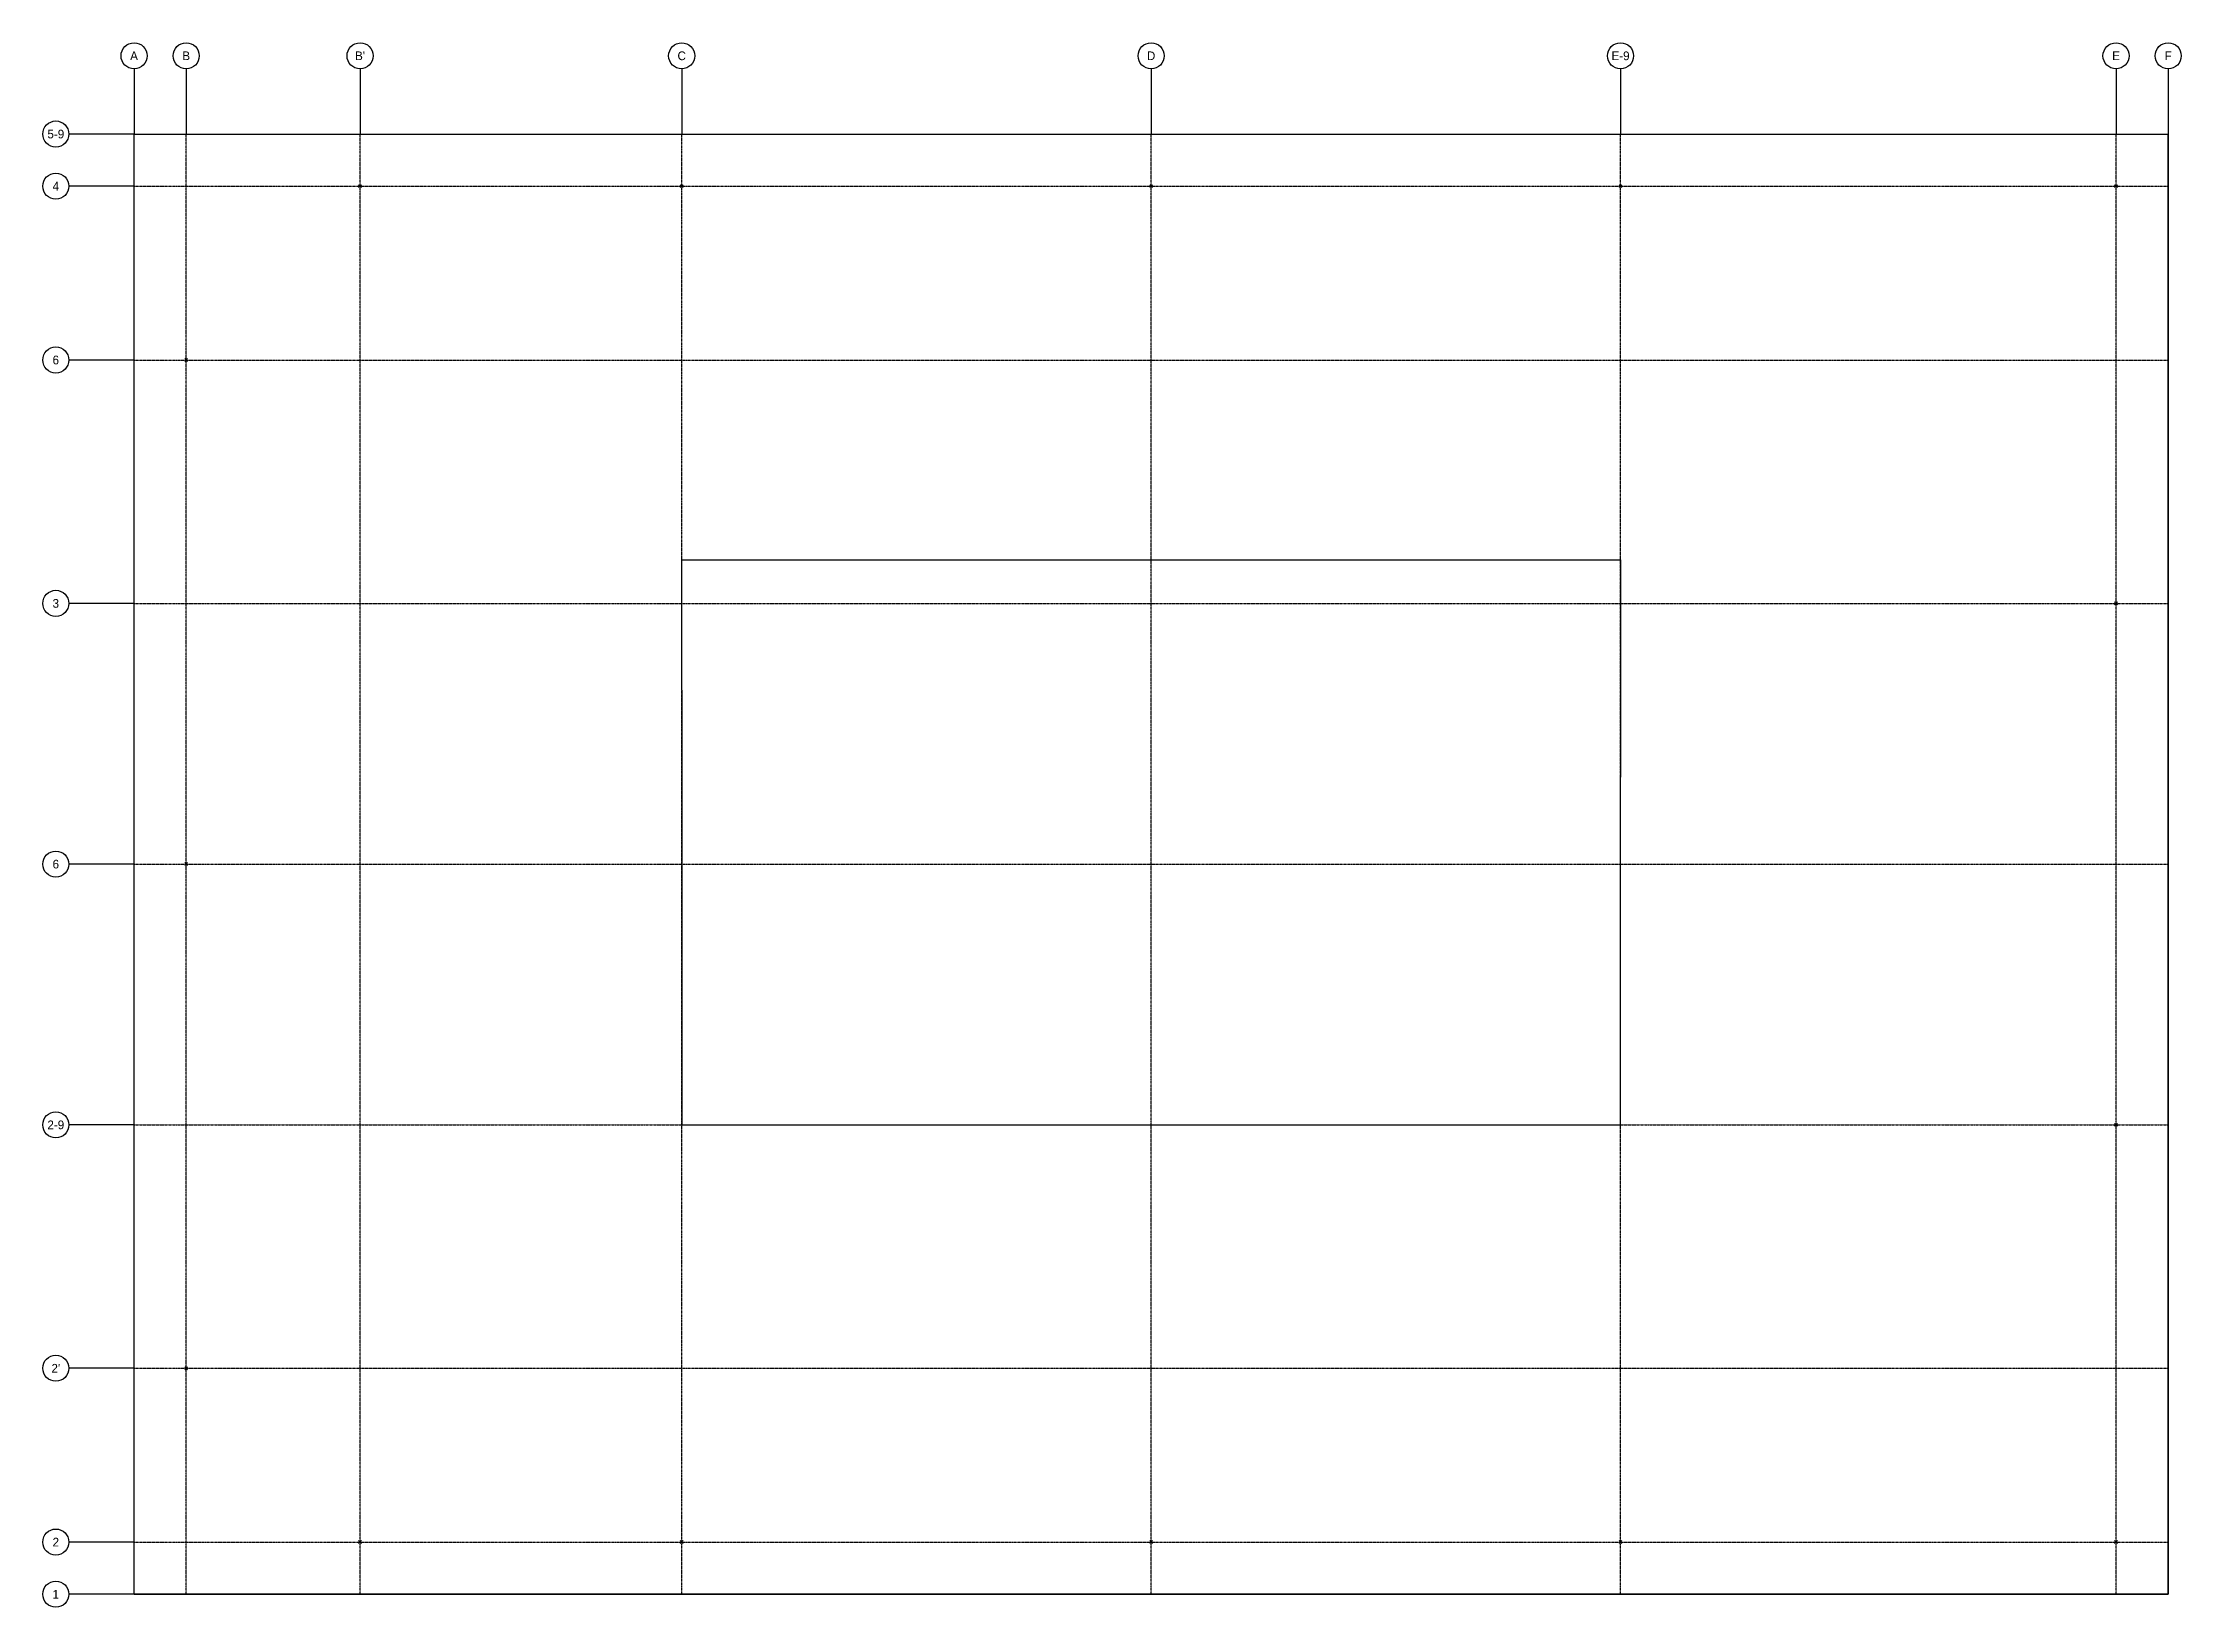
# Model space of a CAD drawing. Extents: x -63 to 1413, y -9 to 1071.
import ezdxf
from ezdxf.enums import TextEntityAlignment as Align

# ---------------------------------------------------------------- set-up
doc = ezdxf.new("R2010")
doc.units = 0
doc.header["$MEASUREMENT"] = 0
doc.header["$PDMODE"] = 3
doc.linetypes.add('CENTER', pattern=[2, 1.25, -0.25, 0.25, -0.25])
for name, color, linetype in [('BEAM', 5, 'CONTINUOUS'), ('CB Y', 161, 'CONTINUOUS'), ('CIR COLS', 90, 'CONTINUOUS'), ('GRID', 1, 'CONTINUOUS'), ('REC COLS', 51, 'CONTINUOUS'), ('SLAB', 6, 'CONTINUOUS'), ('TEXT', 5, 'CONTINUOUS'), ('WALL X', 40, 'CONTINUOUS'), ('WALL Y', 21, 'CONTINUOUS')]:
    doc.layers.add(name, color=color, linetype=linetype)

msp = doc.modelspace()

# ---------------------------------------------------------------- linework, layer by layer
at = {"layer": 'BEAM', "color": 2, "linetype": 'Continuous'}
for p, q in [((0, 1008), (1404, 1008)), ((0, 0), (0, 1008)), ((1404, 0), (1404, 1008)), ((0, 0), (1404, 0))]:
    msp.add_line(p, q, dxfattribs=at)
at = {"layer": 'CB Y'}
for p, q in [((378, 624), (378, 564)), ((1026, 624), (1026, 564))]:
    msp.add_line(p, q, dxfattribs=at)
at = {"layer": 'CIR COLS'}
for p in [(1368, 972), (1368, 36)]:
    msp.add_point(p, dxfattribs=at)
at = {"layer": 'GRID', "color": 0, "linetype": 'Continuous'}
for p, q in [((0, 1053), (0, 1008)), ((36, 1053), (36, 1008)), ((156, 1053), (156, 1008)), ((378, 1053), (378, 1008)), ((702, 1053), (702, 1008)), ((1026, 1053), (1026, 1008)), ((1368, 1053), (1368, 1008)), ((1404, 1053), (1404, 1008)), ((0, 1008), (-45, 1008)), ((0, 972), (-45, 972)), ((0, 852), (-45, 852)), ((0, 684), (-45, 684)), ((0, 504), (-45, 504)), ((0, 324), (-45, 324)), ((0, 156), (-45, 156)), ((0, 36), (-45, 36)), ((0, 0), (-45, 0))]:
    msp.add_line(p, q, dxfattribs=at)
at = {"layer": 'GRID', "color": 1, "linetype": 'CENTER', "ltscale": 0.5}
for p, q in [((0, 0), (0, 1008)), ((0, 1008), (1404, 1008)), ((36, 0), (36, 1008)), ((156, 0), (156, 1008)), ((378, 0), (378, 1008)), ((702, 0), (702, 1008)), ((1026, 0), (1026, 1008)), ((1368, 0), (1368, 1008)), ((1404, 0), (1404, 1008)), ((0, 972), (1404, 972)), ((0, 852), (1404, 852)), ((0, 684), (1404, 684)), ((0, 504), (1404, 504)), ((0, 324), (1404, 324)), ((0, 156), (1404, 156)), ((0, 36), (1404, 36)), ((0, 0), (1404, 0))]:
    msp.add_line(p, q, dxfattribs=at)
at = {"layer": 'GRID', "color": 0, "linetype": 'Continuous'}
for centre in [(0, 1062), (36, 1062), (156, 1062), (378, 1062), (702, 1062), (1026, 1062), (1368, 1062), (1404, 1062), (-54, 1008), (-54, 972), (-54, 852), (-54, 684), (-54, 504), (-54, 324), (-54, 156), (-54, 36), (-54, 0)]:
    msp.add_circle(centre, 9, dxfattribs=at)
at = {"layer": 'REC COLS'}
for p in [(156, 972), (378, 972), (702, 972), (1026, 972), (36, 852), (1368, 684), (36, 504), (1368, 324), (36, 156), (156, 36), (378, 36), (702, 36), (1026, 36)]:
    msp.add_point(p, dxfattribs=at)
at = {"layer": 'SLAB'}
msp.add_lwpolyline([(0, 1008), (1404, 1008), (1404, 0), (0, 0)], close=True, dxfattribs=at)
at = {"layer": 'WALL X'}
for p, q in [((378, 714), (1026, 714)), ((378, 324), (1026, 324))]:
    msp.add_line(p, q, dxfattribs=at)
at = {"layer": 'WALL Y'}
for p, q in [((378, 624), (378, 714)), ((1026, 714), (1026, 624)), ((378, 564), (378, 324)), ((1026, 324), (1026, 564))]:
    msp.add_line(p, q, dxfattribs=at)

# ---------------------------------------------------------------- texts
at = {"layer": 'TEXT', "color": 0}
for s, p in [('A', (0, 1062)), ('B', (36, 1062)), ("B'", (156, 1062)), ('C', (378, 1062)), ('D', (702, 1062)), ('E-9', (1026, 1062)), ('E', (1368, 1062)), ('F', (1404, 1062)), ('5-9', (-54, 1008)), ('4', (-54, 972)), ('6', (-54, 852)), ('3', (-54, 684)), ('6', (-54, 504)), ('2-9', (-54, 324)), ("2'", (-54, 156)), ('2', (-54, 36)), ('1', (-54, 0))]:
    msp.add_text(s, height=6, dxfattribs=at).set_placement(p, align=Align.MIDDLE)

doc.saveas('drawing.dxf')
